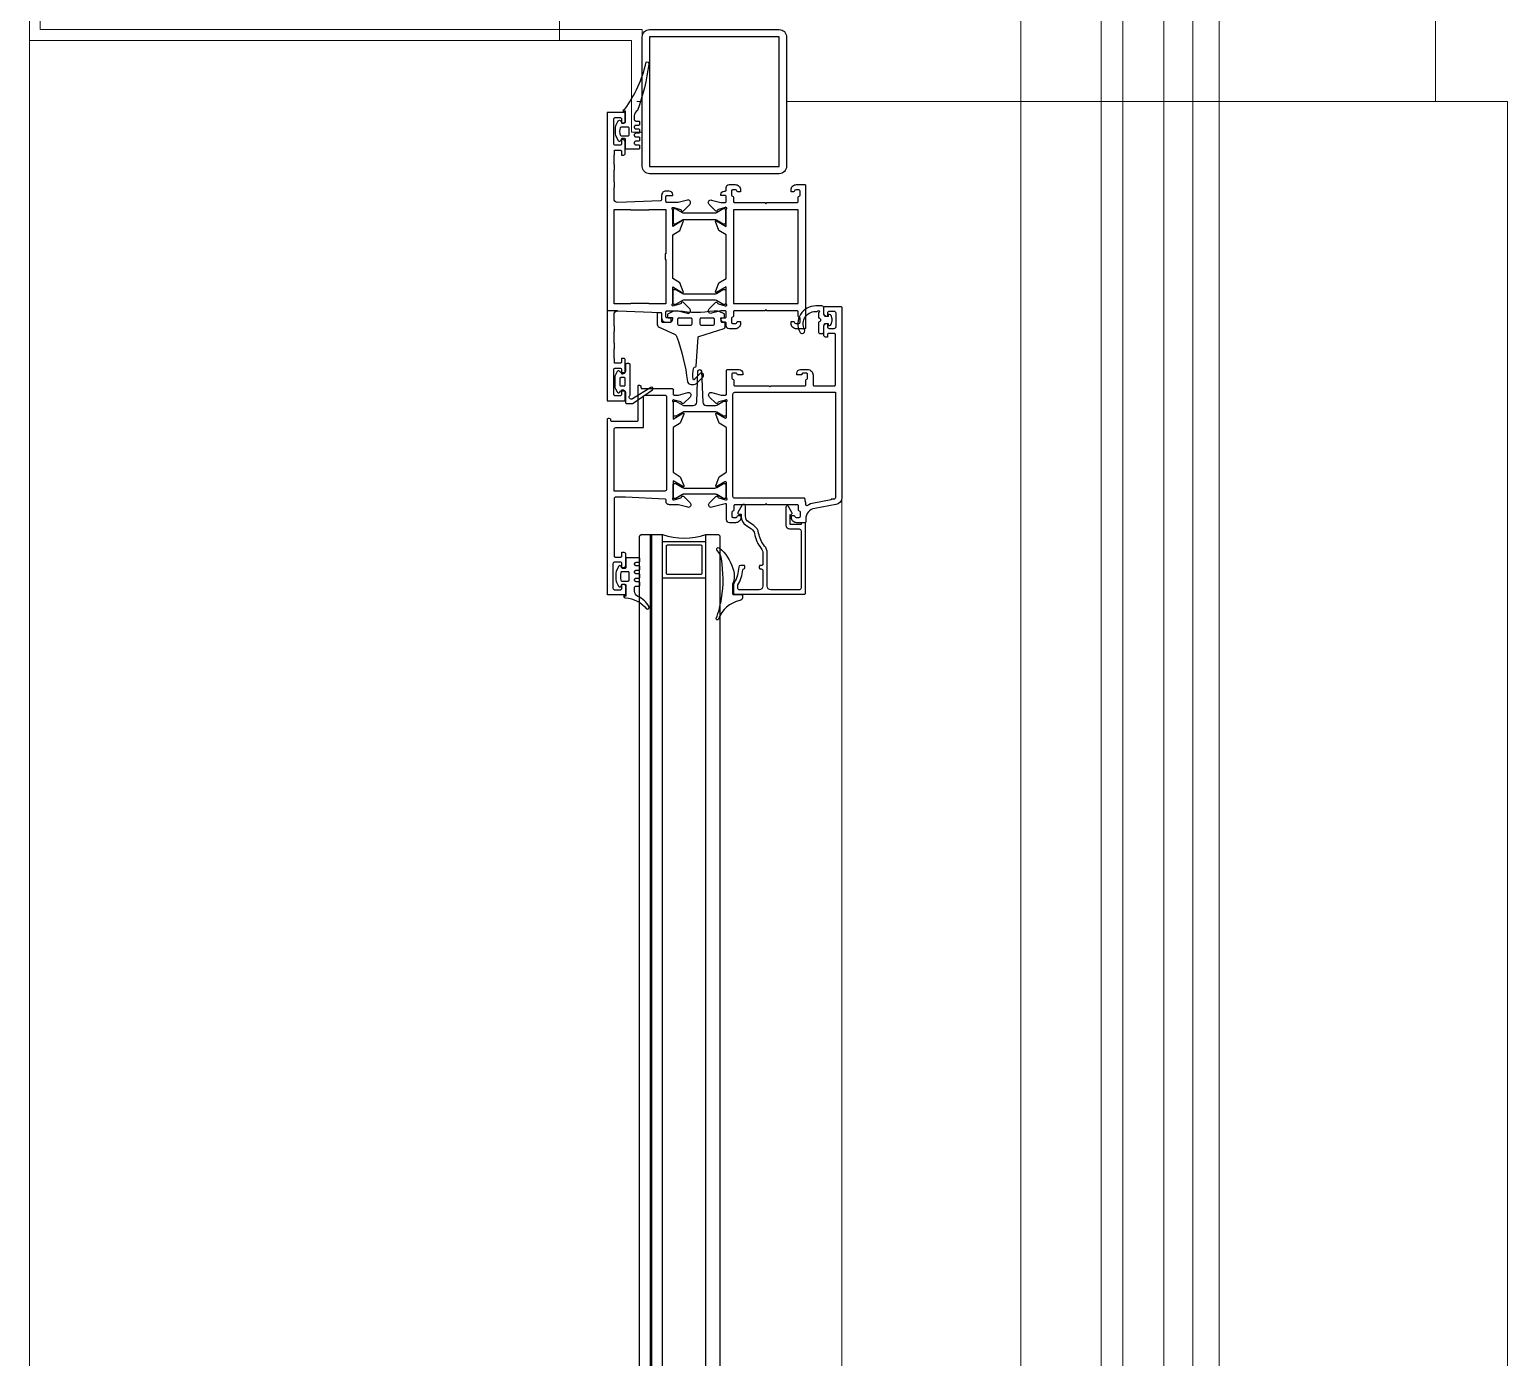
# Model space of a CAD drawing. Extents: x -1286 to 34975, y -230 to 6637.
# Drawn here: x 30693.84 to 30734.84, y 3015.66 to 3052.5 of the extents above; entities that cross this region are included whole.
import ezdxf

# ---------------------------------------------------------------- set-up
doc = ezdxf.new("R2010")
doc.units = 0
doc.header["$LTSCALE"] = 20
doc.linetypes.add('HIDDEN', pattern=[0.375, 0.25, -0.125])
doc.layers.get('0').update_dxf_attribs({"color": 9, "lineweight": 9})
for name, color, linetype, lineweight in [('06D', 9, 'Continuous', 9), ('10', 9, 'Continuous', 9), ('10A', 9, 'Continuous', 9), ('14', 9, 'Continuous', 9), ('15', 9, 'Continuous', 9), ('33', 9, 'BATTING', 9)]:
    doc.layers.add(name, color=color, linetype=linetype, lineweight=lineweight)
doc.linetypes.add('BATTING', pattern='A,0.0001,-0.1,[134,ltypeshp.shx,S=0.1,R=0,X=-0.1,Y=0],-0.2,[134,ltypeshp.shx,S=0.1,R=180,X=0.1,Y=0],-0.1', length=0.4001)

# ---------------------------------------------------------------- blocks, each defined once
blk = doc.blocks.new('p-dograma-catikati')
at = {"layer": '06D'}
for points in [[(-4, -0.021), (-4, -674.374)], [(1.5, -674.375), (1.5, -0.021)]]:
    blk.add_lwpolyline(points, dxfattribs=at)
at = {"layer": '15', "elevation": 0}
for points in [[(-1.17, -129.297), (-1.17, 1.407), (-1.77, 1.407), (-1.77, -129.297), (-1.17, -129.297)], [(-0.03, -129.297), (-0.03, 1.407), (0.77, 1.407), (0.77, -129.297), (-0.03, -129.297)]]:
    blk.add_lwpolyline(points, dxfattribs=at)
blk = doc.blocks.new('ciftkanatdograma_pr2')
at = {"layer": '06D', "lineweight": 25, "ltscale": 0.5}
for p, q in [((-15.205, -0.563), (-15.205, -1.763)), ((-14.205, -0.563), (-14.205, -1.763))]:
    blk.add_line(p, q, dxfattribs=at)
at = {"layer": '06D'}
for points in [[(-0.3, 17), (-149.7, 17)], [(-7.711, -5.535), (-141.935, -5.535)], [(-1.997, -22), (-1.997, -24), (-148, -24), (-148, -22)]]:
    blk.add_lwpolyline(points, dxfattribs=at)
at = {"layer": '06D', "lineweight": 25, "ltscale": 0.5}
for points in [[(-15.762, 0.475, -0.220745), (-16.072, -0.119, 0.651907), (-16.016, -0.188, 0.176952), (-15.724, 0.128, -0.281357), (-15.581, 0.216), (-15.5, 0.216), (-15.486, 0.216), (-15.479, 0.215), (-15.472, 0.214), (-15.464, 0.211), (-15.457, 0.207), (-15.451, 0.201), (-15.446, 0.195), (-15.442, 0.188), (-15.439, 0.181), (-15.436, 0.166), (-15.436, 0.09), (-15.436, 0.087), (-15.436, 0.084), (-15.434, 0.081), (-15.433, 0.079), (-15.431, 0.076), (-15.428, 0.074), (-15.425, 0.072), (-15.422, 0.071), (-15.416, 0.07), (-15.336, 0.07), (-15.334, 0.07), (-15.331, 0.071), (-15.328, 0.072), (-15.325, 0.074), (-15.322, 0.076), (-15.32, 0.079), (-15.318, 0.081), (-15.317, 0.084), (-15.316, 0.09), (-15.316, 0.166), (-15.316, 0.173), (-15.314, 0.181), (-15.311, 0.188), (-15.307, 0.195), (-15.302, 0.201), (-15.295, 0.207), (-15.288, 0.211), (-15.281, 0.214), (-15.266, 0.216), (-15.259, 0.215), (-15.252, 0.214), (-15.244, 0.211), (-15.237, 0.207), (-15.231, 0.201), (-15.226, 0.195), (-15.222, 0.188), (-15.219, 0.181), (-15.216, 0.166), (-15.216, 0.09), (-15.216, 0.087), (-15.216, 0.084), (-15.214, 0.081), (-15.213, 0.079), (-15.211, 0.076), (-15.208, 0.074), (-15.205, 0.072), (-15.202, 0.071), (-15.196, 0.07), (-15.116, 0.07), (-15.114, 0.07), (-15.111, 0.071), (-15.108, 0.072), (-15.105, 0.074), (-15.102, 0.076), (-15.1, 0.079), (-15.098, 0.081), (-15.097, 0.084), (-15.096, 0.09), (-15.096, 0.166), (-15.096, 0.173), (-15.094, 0.181), (-15.091, 0.188), (-15.087, 0.195), (-15.082, 0.201), (-15.075, 0.207), (-15.068, 0.211), (-15.061, 0.214), (-15.046, 0.216), (-15.039, 0.215), (-15.032, 0.214), (-15.024, 0.211), (-15.017, 0.207), (-15.011, 0.201), (-15.006, 0.195), (-15.002, 0.188), (-14.999, 0.181), (-14.996, 0.166), (-14.996, 0.09), (-14.996, 0.087), (-14.996, 0.084), (-14.994, 0.081), (-14.993, 0.079), (-14.991, 0.076), (-14.988, 0.074), (-14.985, 0.072), (-14.982, 0.071), (-14.976, 0.07), (-14.896, 0.07), (-14.894, 0.07), (-14.891, 0.071), (-14.888, 0.072), (-14.885, 0.074), (-14.882, 0.076), (-14.88, 0.079), (-14.878, 0.081), (-14.877, 0.084), (-14.876, 0.09), (-14.876, 0.166), (-14.876, 0.173), (-14.874, 0.181), (-14.871, 0.188), (-14.867, 0.195), (-14.862, 0.201), (-14.855, 0.207), (-14.848, 0.211), (-14.841, 0.214), (-14.826, 0.216), (-14.819, 0.215), (-14.812, 0.214), (-14.804, 0.211), (-14.797, 0.207), (-14.791, 0.201), (-14.786, 0.195), (-14.782, 0.188), (-14.779, 0.181), (-14.776, 0.166), (-14.776, 0.09), (-14.776, 0.087), (-14.776, 0.084), (-14.774, 0.081), (-14.773, 0.079), (-14.771, 0.076), (-14.768, 0.074), (-14.765, 0.072), (-14.762, 0.071), (-14.756, 0.07), (-14.676, 0.07), (-14.674, 0.07), (-14.671, 0.071), (-14.668, 0.072), (-14.665, 0.074), (-14.662, 0.076), (-14.66, 0.078), (-14.658, 0.081), (-14.657, 0.084), (-14.656, 0.09), (-14.656, 0.428, 0.414214), (-14.686, 0.458), (-14.918, 0.458, -0.414214), (-14.948, 0.488), (-14.948, 0.553, -0.291535), (-14.936, 0.571), (-14.888, 0.591, 0.613042), (-14.886, 0.654), (-15.005, 0.717, 0.127095), (-15.068, 0.733), (-15.268, 0.733, 0.127095), (-15.33, 0.717), (-15.439, 0.66, 0.585233), (-15.439, 0.59), (-15.392, 0.565, -0.167811), (-15.388, 0.553), (-15.388, 0.488, -0.414214), (-15.418, 0.458), (-15.713, 0.458), (-15.713, 0.522, 0.394677), (-15.762, 0.475)], [(-2.211, 0.486, 0.102785), (-0.901, -0.108, -0.651907), (-0.957, -0.177, -0.057148), (-2.249, 0.138, 0.281357), (-2.392, 0.227), (-2.473, 0.227), (-2.487, 0.227), (-2.494, 0.226), (-2.501, 0.224), (-2.509, 0.221), (-2.516, 0.217), (-2.522, 0.212), (-2.527, 0.206), (-2.532, 0.199), (-2.535, 0.191), (-2.537, 0.177), (-2.537, 0.101), (-2.537, 0.098), (-2.538, 0.095), (-2.539, 0.092), (-2.54, 0.089), (-2.543, 0.087), (-2.545, 0.084), (-2.548, 0.083), (-2.551, 0.082), (-2.557, 0.081), (-2.637, 0.081), (-2.64, 0.081), (-2.643, 0.082), (-2.646, 0.083), (-2.648, 0.084), (-2.651, 0.087), (-2.653, 0.089), (-2.655, 0.092), (-2.656, 0.095), (-2.657, 0.101), (-2.657, 0.177), (-2.657, 0.184), (-2.659, 0.191), (-2.662, 0.199), (-2.666, 0.206), (-2.671, 0.212), (-2.678, 0.217), (-2.685, 0.221), (-2.692, 0.224), (-2.707, 0.227), (-2.714, 0.226), (-2.721, 0.224), (-2.729, 0.221), (-2.736, 0.217), (-2.742, 0.212), (-2.747, 0.206), (-2.752, 0.199), (-2.755, 0.191), (-2.757, 0.177), (-2.757, 0.101), (-2.757, 0.098), (-2.758, 0.095), (-2.759, 0.092), (-2.76, 0.089), (-2.763, 0.087), (-2.765, 0.084), (-2.768, 0.083), (-2.771, 0.082), (-2.777, 0.081), (-2.857, 0.081), (-2.86, 0.081), (-2.863, 0.082), (-2.866, 0.083), (-2.868, 0.084), (-2.871, 0.087), (-2.873, 0.089), (-2.875, 0.092), (-2.876, 0.095), (-2.877, 0.101), (-2.877, 0.177), (-2.877, 0.184), (-2.879, 0.191), (-2.882, 0.199), (-2.886, 0.206), (-2.891, 0.212), (-2.898, 0.217), (-2.905, 0.221), (-2.912, 0.224), (-2.927, 0.227), (-2.934, 0.226), (-2.941, 0.224), (-2.949, 0.221), (-2.956, 0.217), (-2.962, 0.212), (-2.967, 0.206), (-2.972, 0.199), (-2.975, 0.191), (-2.977, 0.177), (-2.977, 0.101), (-2.977, 0.098), (-2.978, 0.095), (-2.979, 0.092), (-2.98, 0.089), (-2.983, 0.087), (-2.985, 0.084), (-2.988, 0.083), (-2.991, 0.082), (-2.997, 0.081), (-3.077, 0.081), (-3.08, 0.081), (-3.083, 0.082), (-3.086, 0.083), (-3.088, 0.084), (-3.091, 0.087), (-3.093, 0.089), (-3.095, 0.092), (-3.096, 0.095), (-3.097, 0.101), (-3.097, 0.177), (-3.097, 0.184), (-3.099, 0.191), (-3.102, 0.199), (-3.106, 0.206), (-3.111, 0.212), (-3.118, 0.217), (-3.125, 0.221), (-3.132, 0.224), (-3.147, 0.227), (-3.154, 0.226), (-3.161, 0.224), (-3.169, 0.221), (-3.176, 0.217), (-3.182, 0.212), (-3.187, 0.206), (-3.192, 0.199), (-3.195, 0.191), (-3.197, 0.177), (-3.197, 0.101), (-3.197, 0.098), (-3.198, 0.095), (-3.199, 0.092), (-3.2, 0.089), (-3.203, 0.087), (-3.205, 0.084), (-3.208, 0.083), (-3.211, 0.082), (-3.217, 0.081), (-3.297, 0.081), (-3.3, 0.081), (-3.303, 0.082), (-3.306, 0.083), (-3.308, 0.084), (-3.311, 0.087), (-3.313, 0.089), (-3.315, 0.092), (-3.316, 0.095), (-3.317, 0.101), (-3.317, 0.439, -0.414214), (-3.287, 0.469), (-3.056, 0.469, 0.414214), (-3.026, 0.499), (-3.026, 0.564, 0.291535), (-3.037, 0.582), (-3.085, 0.602, -0.613042), (-3.088, 0.664), (-2.969, 0.727, -0.127095), (-2.906, 0.744), (-2.706, 0.744, -0.127095), (-2.643, 0.727), (-2.534, 0.67, -0.585233), (-2.534, 0.6), (-2.581, 0.576, 0.167811), (-2.586, 0.564), (-2.586, 0.499, 0.414214), (-2.556, 0.469), (-2.261, 0.469), (-2.261, 0.532, -0.394677), (-2.211, 0.486)], [(-7.807, -1.981, -0.081633), (-7.807, -1.001), (-7.807, -0.921, 0.104779), (-7.823, -0.848), (-7.883, -0.713, 0.296563), (-7.901, -0.701), (-7.967, -0.701, 0.414214), (-7.997, -0.731), (-7.997, -0.766, -0.414214), (-8.022, -0.791), (-8.102, -0.791, -0.414214), (-8.127, -0.766), (-8.127, -0.576, -0.414214), (-8.092, -0.541), (-7.877, -0.541, 0.414214), (-7.857, -0.521), (-7.857, -0.431, 0.414214), (-7.877, -0.411), (-8.167, -0.411, 0.285747), (-8.257, -0.467), (-8.448, -0.895, -0.189764), (-8.502, -0.944, -0.061836), (-9.759, -1.251, 0.380587), (-9.847, -1.351), (-9.847, -1.431, 0.203536), (-9.817, -1.503), (-9.629, -1.684, 0.999219), (-9.546, -1.598), (-9.697, -1.451, -0.950364), (-9.699, -1.411, -0.068684), (-9.399, -1.421, -0.364538), (-9.357, -1.471, 0.394287), (-9.339, -1.491), (-8.536, -1.546, -0.309555), (-8.514, -1.563), (-8.295, -2.266, 0.328426), (-8.247, -2.301), (-8.152, -2.301, 0.414214), (-8.127, -2.276), (-8.127, -2.216, -0.414214), (-8.102, -2.191), (-8.022, -2.191, -0.414214), (-7.997, -2.216), (-7.997, -2.251, 0.414214), (-7.967, -2.281), (-7.901, -2.281, 0.296563), (-7.883, -2.269), (-7.823, -2.134, 0.104779), (-7.807, -2.061), (-7.807, -1.981)]]:
    blk.add_lwpolyline(points, format="xyb", dxfattribs=at)
for points in [[(-15.273, 0.599, 0.359904), (-15.298, 0.57), (-15.298, 0.394, 0.414214), (-15.268, 0.364), (-15.068, 0.364, 0.414214), (-15.038, 0.394), (-15.038, 0.57, 0.359904), (-15.062, 0.599, 0.094739)], [(-9.485, 0.469, -0.414214), (-9.52, 0.504), (-9.52, 0.584, -0.186103), (-9.516, 0.594), (-9.476, 0.636, 0.501687), (-9.487, 0.699), (-9.576, 0.745, 0.118551), (-9.655, 0.764), (-9.885, 0.764, 0.118551), (-9.965, 0.745), (-10.053, 0.699, 0.501687), (-10.064, 0.636), (-10.024, 0.594, -0.186103), (-10.02, 0.584), (-10.02, 0.504, -0.414214), (-10.055, 0.469), (-10.335, 0.469, 0.414214), (-10.375, 0.429), (-10.375, 0.284, 0.176484), (-10.364, 0.252), (-9.991, -0.282, 0.940455), (-9.927, -0.234), (-10.245, 0.271, -0.992608), (-10.145, 0.337), (-9.305, 0.337, 0.414214), (-9.265, 0.377), (-9.265, 0.429, 0.414214), (-9.305, 0.469)], [(-14.305, -0.693, 0.414214), (-14.335, -0.663), (-15.075, -0.663, 0.414214), (-15.105, -0.693), (-15.105, -1.633, 0.414214), (-15.075, -1.663), (-14.335, -1.663, 0.414214), (-14.305, -1.633)], [(-12.717, -2.008, 0.131652), (-12.704, -2.058), (-12.596, -2.244, -0.131652), (-12.592, -2.259), (-12.592, -2.285, -0.414214), (-12.622, -2.315), (-12.982, -2.315, -0.414214), (-13.012, -2.285), (-13.012, -2.259, -0.131652), (-13.008, -2.244), (-12.901, -2.058, 0.131652), (-12.887, -2.008), (-12.887, -1.161, 0.131652), (-12.901, -1.111), (-13.008, -0.925, -0.131652), (-13.012, -0.91), (-13.012, -0.885, -0.414214), (-12.982, -0.855), (-12.622, -0.855, -0.414214), (-12.592, -0.885), (-12.592, -0.91, -0.131652), (-12.596, -0.925), (-12.704, -1.111, 0.131652), (-12.717, -1.161)], [(-12.901, -1.12), (-13.008, -0.934, -0.131652), (-13.012, -0.919), (-13.012, -0.893, -0.414214), (-12.982, -0.863), (-12.622, -0.863, -0.414214), (-12.592, -0.893), (-12.592, -0.919, -0.131652), (-12.596, -0.934), (-12.704, -1.12, 0.131652), (-12.717, -1.17), (-12.717, -2.016, 0.131652), (-12.704, -2.066), (-12.596, -2.253, -0.131652), (-12.592, -2.268), (-12.592, -2.293, -0.414214), (-12.622, -2.323), (-12.982, -2.323, -0.414214), (-13.012, -2.293), (-13.012, -2.268, -0.131652), (-13.008, -2.253), (-12.901, -2.066, 0.131652), (-12.887, -2.016), (-12.887, -1.17, 0.131652)], [(-10.335, -1.676, 0.403142), (-10.431, -1.775), (-10.431, -2.016, 0.131652), (-10.417, -2.066), (-10.31, -2.253, -0.131652), (-10.306, -2.268), (-10.306, -2.293, -0.414214), (-10.336, -2.323), (-10.696, -2.323, -0.414214), (-10.726, -2.293), (-10.726, -2.268, -0.131652), (-10.722, -2.253), (-10.614, -2.066, 0.131652), (-10.601, -2.016), (-10.601, -1.17, 0.131652), (-10.614, -1.12), (-10.722, -0.934, -0.131652), (-10.726, -0.919), (-10.726, -0.893, -0.414214), (-10.696, -0.863), (-10.336, -0.863, -0.414214), (-10.306, -0.893), (-10.306, -0.919, -0.131652), (-10.31, -0.934), (-10.417, -1.12, 0.131652), (-10.431, -1.17), (-10.431, -1.411, 0.403142), (-10.335, -1.511), (-9.479, -1.543, -0.962756), (-9.479, -1.643)], [(-8.197, -1.349, 0.414214), (-8.167, -1.379), (-8.037, -1.379, 0.414214), (-8.007, -1.349), (-8.007, -1.009, 0.414214), (-8.037, -0.979), (-8.167, -0.979, 0.414214), (-8.197, -1.009)], [(-7.335, -2.006, 0.131652), (-7.322, -2.056), (-7.215, -2.243, -0.131652), (-7.21, -2.258), (-7.21, -2.283, -0.414214), (-7.24, -2.313), (-7.6, -2.313, -0.414214), (-7.63, -2.283), (-7.63, -2.258, -0.131652), (-7.626, -2.243), (-7.519, -2.056, 0.131652), (-7.505, -2.006), (-7.505, -1.16, 0.131652), (-7.519, -1.11), (-7.626, -0.924, -0.131652), (-7.63, -0.909), (-7.63, -0.883, -0.414214), (-7.6, -0.853), (-7.24, -0.853, -0.414214), (-7.21, -0.883), (-7.21, -0.909, -0.131652), (-7.215, -0.924), (-7.322, -1.11, 0.131652), (-7.335, -1.16)], [(-5.265, -2.006, -0.131652), (-5.278, -2.056), (-5.386, -2.243, 0.131652), (-5.39, -2.258), (-5.39, -2.283, 0.414214), (-5.36, -2.313), (-5, -2.313, 0.414214), (-4.97, -2.283), (-4.97, -2.258, 0.131652), (-4.974, -2.243), (-5.081, -2.056, -0.131652), (-5.095, -2.006), (-5.095, -1.16, -0.131652), (-5.081, -1.11), (-4.974, -0.924, 0.131652), (-4.97, -0.909), (-4.97, -0.883, 0.414214), (-5, -0.853), (-5.36, -0.853, 0.414214), (-5.39, -0.883), (-5.39, -0.909, 0.131652), (-5.386, -0.924), (-5.278, -1.11, -0.131652), (-5.265, -1.16)], [(-8.197, -1.969, 0.414214), (-8.167, -1.999), (-8.037, -1.999, 0.414214), (-8.007, -1.969), (-8.007, -1.629, 0.414214), (-8.037, -1.599), (-8.167, -1.599, 0.414214), (-8.197, -1.629)], [(-15.675, -2.533), (-15.675, -2.753, -0.414214), (-15.705, -2.783), (-15.743, -2.783, -0.356389), (-15.841, -2.703, 0.262181), (-16.355, -2.11, -0.316752), (-16.375, -2.082, -0.499585), (-16.336, -2.053, 0.048291), (-15.781, -2.195, 0.086497), (-14.682, -2.192, 0.16681), (-14.454, -2.08, -0.169383), (-14.434, -2.066), (-14.421, -2.063, -0.513067), (-14.374, -2.129, -0.159858), (-14.949, -2.509, -0.178819), (-15.315, -2.527), (-15.335, -2.517, 0.13005), (-15.384, -2.503), (-15.645, -2.503, 0.414214)]]:
    blk.add_lwpolyline(points, format="xyb", close=True, dxfattribs=at)
blk.add_arc((-12.255, -1.163), 1.85, 161.0754, 198.9246, dxfattribs=at)
at = {"layer": '10', "lineweight": 25, "ltscale": 0.5}
blk.add_line((-7.804, 0.681), (-7.804, 0.977), dxfattribs=at)
for points in [[(-13.061, -0.657, 0.459137), (-13.025, -0.629), (-12.971, 0.465), (-12.971, 0.735, 0.414214), (-13.021, 0.785), (-14.601, 0.785, 0.414214), (-14.631, 0.755), (-14.631, 0.595, 0.414214), (-14.601, 0.565), (-14.501, 0.565), (-14.501, 0.515, -0.414214), (-14.551, 0.465), (-14.861, 0.465, -0.414214), (-14.931, 0.535), (-14.931, 0.555, -0.414214), (-14.921, 0.565), (-14.821, 0.565, 0.414214), (-14.771, 0.615), (-14.771, 0.765, 0.414214), (-14.821, 0.815), (-15.491, 0.815, 0.414214), (-15.541, 0.765), (-15.541, 0.615, 0.414214), (-15.491, 0.565), (-15.391, 0.565, -0.414214), (-15.381, 0.555), (-15.381, 0.535, -0.414214), (-15.451, 0.465), (-15.671, 0.465, -0.414214), (-15.681, 0.475), (-15.681, 0.955, -0.414214), (-15.671, 0.965), (-10.806, 0.965, -0.535184), (-10.783, 0.931), (-10.801, 0.887), (-10.831, 0.887, 0.414214), (-10.861, 0.857), (-10.861, 0.145, 0.414214), (-10.831, 0.115), (-9.886, 0.115, -0.535184), (-9.863, 0.081), (-9.873, 0.056, -0.302776), (-9.901, 0.037), (-9.931, 0.037, 0.414214), (-9.961, 0.007), (-9.961, -0.825, -0.414214), (-9.991, -0.855), (-10.109, -0.855, 0.414214), (-10.139, -0.885), (-10.139, -1), (-10.069, -1.261, -0.700084), (-10.177, -1.336), (-10.195, -1.324), (-10.366, -1.151, -0.607471), (-10.351, -1.091, 0.283637), (-10.328, -1.069), (-10.279, -0.885, 1.229391), (-10.329, -0.855), (-10.803, -0.855), (-10.641, -1.121, -0.859449), (-10.671, -1.147), (-10.916, -1.054), (-11.038, -0.855), (-12.282, -0.855), (-12.404, -1.054), (-12.649, -1.147, -0.859449), (-12.679, -1.121), (-12.517, -0.855), (-12.991, -0.855, 1.229391), (-13.041, -0.885), (-12.992, -1.069, 0.283637), (-12.97, -1.091, -0.607471), (-12.954, -1.151), (-13.125, -1.324), (-13.143, -1.336, -0.700084), (-13.251, -1.261), (-13.181, -1), (-13.181, -0.755, -0.474196), (-13.061, -0.657)], [(-4.38, -2.325, -0.414222), (-4.3, -2.405), (-4.3, -2.575, -0.414214), (-4.45, -2.725), (-4.49, -2.725, -0.414214), (-4.5, -2.715), (-4.5, -2.654, -0.366034), (-4.475, -2.624, 0.365977), (-4.45, -2.595), (-4.45, -2.505, 0.414214), (-4.48, -2.475), (-4.59, -2.475, 0.365977), (-4.62, -2.5, -0.365977), (-4.649, -2.525), (-4.77, -2.525, 0.414214), (-4.8, -2.555), (-4.8, -3.395), (-4.83, -3.425), (-4.8, -3.455), (-4.8, -4.295, 0.414214), (-4.77, -4.325), (-4.649, -4.325, -0.365977), (-4.62, -4.35, 0.365977), (-4.59, -4.375), (-4.48, -4.375, 0.414214), (-4.45, -4.345), (-4.45, -4.255, 0.365977), (-4.475, -4.225, -0.366034), (-4.5, -4.195), (-4.5, -4.135, -0.414214), (-4.49, -4.125), (-4.45, -4.125, -0.414214), (-4.3, -4.275), (-4.3, -4.515, -0.414214), (-4.31, -4.525), (-8.29, -4.525, -0.414214), (-8.3, -4.515), (-8.3, -4.275, -0.414214), (-8.15, -4.125), (-8.11, -4.125, -0.414214), (-8.1, -4.135), (-8.1, -4.195, -0.366034), (-8.125, -4.225, 0.365977), (-8.15, -4.255), (-8.15, -4.345, 0.414214), (-8.12, -4.375), (-8.01, -4.375, 0.365977), (-7.98, -4.35, -0.365977), (-7.951, -4.325), (-7.83, -4.325, 0.414214), (-7.8, -4.295), (-7.8, -3.455), (-7.77, -3.425), (-7.8, -3.395), (-7.8, -2.555, 0.414214), (-7.83, -2.525), (-7.951, -2.525, -0.365977), (-7.98, -2.5, 0.365977), (-8.01, -2.475), (-8.12, -2.475, 0.414214), (-8.15, -2.505), (-8.15, -2.595, 0.365977), (-8.125, -2.624, -0.366034), (-8.1, -2.654), (-8.1, -2.715, -0.414214), (-8.11, -2.725), (-8.15, -2.725, -0.414214), (-8.3, -2.575), (-8.3, -2.405, -0.414214), (-8.22, -2.325), (-8.15, -2.325, 0.414214), (-8.12, -2.295), (-8.12, -2.275, -0.414214), (-8.02, -2.175), (-8.01, -2.175, -0.414214), (-8, -2.185), (-8, -2.295, 0.414214), (-7.97, -2.325), (-7.83, -2.325, 0.414214), (-7.8, -2.295), (-7.8, -2.179), (-7.87, -1.918, -0.700084), (-7.762, -1.843), (-7.744, -1.856), (-7.573, -2.029, -0.607471), (-7.589, -2.089, 0.283637), (-7.611, -2.11), (-7.661, -2.294, 1.229391), (-7.61, -2.325), (-7.136, -2.325), (-7.298, -2.06, -0.713664), (-7.273, -2.031), (-7.024, -2.125), (-6.902, -2.325), (-5.698, -2.325), (-5.576, -2.125), (-5.327, -2.031, -0.713664), (-5.302, -2.06), (-5.464, -2.325), (-4.99, -2.325, 1.229391), (-4.939, -2.294), (-4.989, -2.11, 0.283637), (-5.011, -2.089, -0.607471), (-5.027, -2.029), (-4.856, -1.856), (-4.838, -1.843, -0.700084), (-4.73, -1.918), (-4.8, -2.179), (-4.8, -2.295, 0.414214), (-4.77, -2.325), (-4.63, -2.325, 0.414214), (-4.6, -2.295), (-4.6, -2.185, -0.414214), (-4.59, -2.175), (-4.58, -2.175, -0.414214), (-4.48, -2.275), (-4.48, -2.295, 0.414214), (-4.45, -2.325), (-4.38, -2.325)]]:
    blk.add_lwpolyline(points, format="xyb", dxfattribs=at)
for points in [[(-9.12, 0.775), (-9.12, 0.785), (-8.853, 0.785), (-8.853, 0.775), (-8.703, 0.775), (-8.703, 0.785), (-8.373, 0.785), (-8.373, 0.775), (-8.223, 0.775), (-8.223, 0.785), (-7.904, 0.785, -0.425337), (-7.804, 0.682), (-7.849, -0.506, -0.403083), (-7.879, -0.535), (-8, -0.535, 0.414214), (-8.12, -0.655), (-8.12, -0.745, 0.414214), (-8.02, -0.845), (-8.01, -0.845, 0.414214), (-8, -0.835), (-8, -0.685, -0.414214), (-7.97, -0.655), (-7.83, -0.655, -0.414214), (-7.8, -0.685), (-7.8, -0.99), (-7.87, -1.251, 0.700084), (-7.762, -1.326), (-7.744, -1.314), (-7.573, -1.141, 0.607471), (-7.589, -1.081, -0.283637), (-7.611, -1.059), (-7.661, -0.875, -1.229391), (-7.61, -0.845), (-7.136, -0.845), (-7.299, -1.111, 0.859449), (-7.268, -1.137), (-7.024, -1.044), (-6.902, -0.845), (-5.698, -0.845), (-5.576, -1.044), (-5.332, -1.137, 0.859449), (-5.301, -1.111), (-5.464, -0.845), (-4.99, -0.845, -1.229391), (-4.939, -0.875), (-4.989, -1.059, -0.283637), (-5.011, -1.081, 0.607471), (-5.027, -1.141), (-4.856, -1.314), (-4.838, -1.326, 0.700084), (-4.73, -1.251), (-4.8, -0.99), (-4.8, -0.685, -0.414214), (-4.77, -0.655), (-4.63, -0.655, -0.414214), (-4.6, -0.685), (-4.6, -0.835, 0.414214), (-4.59, -0.845), (-4.58, -0.845, 0.414214), (-4.48, -0.745), (-4.48, -0.655, 0.414214), (-4.6, -0.535), (-4.721, -0.535, -0.403083), (-4.751, -0.506), (-4.796, 0.682, -0.425337), (-4.696, 0.785), (-4.377, 0.785), (-4.377, 0.775), (-4.227, 0.775), (-4.227, 0.785), (-3.897, 0.785), (-3.897, 0.775), (-3.747, 0.775), (-3.747, 0.785), (-3.48, 0.785), (-3.48, 0.775), (-3.35, 0.775), (-3.35, 0.605, -0.414214), (-3.38, 0.575), (-3.48, 0.575), (-3.48, 0.525, 0.414214), (-3.43, 0.475), (-3.12, 0.475, 0.414214), (-3.05, 0.545), (-3.05, 0.565, 0.414214), (-3.06, 0.575), (-3.16, 0.575, -0.414214), (-3.21, 0.625), (-3.21, 0.745, -0.414214), (-3.16, 0.795), (-2.49, 0.795, -0.414214), (-2.44, 0.745), (-2.44, 0.625, -0.414214), (-2.49, 0.575), (-2.59, 0.575, 0.414214), (-2.6, 0.565), (-2.6, 0.545, 0.414214), (-2.53, 0.475), (-2.31, 0.475, 0.414214), (-2.3, 0.485), (-2.3, 0.965, 0.414214), (-2.31, 0.975), (-10.29, 0.975, 0.414214), (-10.3, 0.965), (-10.3, 0.485, 0.414214), (-10.29, 0.475), (-10.07, 0.475, 0.414214), (-10, 0.545), (-10, 0.565, 0.414214), (-10.01, 0.575), (-10.11, 0.575, -0.414214), (-10.16, 0.625), (-10.16, 0.745, -0.414214), (-10.11, 0.795), (-9.44, 0.795, -0.414214), (-9.39, 0.745), (-9.39, 0.625, -0.414214), (-9.44, 0.575), (-9.54, 0.575, 0.414214), (-9.55, 0.565), (-9.55, 0.545, 0.414214), (-9.48, 0.475), (-9.17, 0.475, 0.414214), (-9.12, 0.525), (-9.12, 0.575), (-9.22, 0.575, -0.414214), (-9.25, 0.605), (-9.25, 0.775)], [(-11.031, -0.035), (-10.191, -0.035, -0.414214), (-10.141, -0.085), (-10.141, -0.625, -0.414214), (-10.191, -0.675), (-12.751, -0.675, -0.414214), (-12.801, -0.625), (-12.801, 0.785), (-11.091, 0.785, -0.414214), (-11.041, 0.735), (-11.041, -0.025, 0.414214)], [(-9.68, 0.474, 0.414214), (-9.655, 0.499), (-9.655, 0.599, 0.414214), (-9.68, 0.624), (-9.86, 0.624, 0.414214), (-9.885, 0.599), (-9.885, 0.499, 0.414214), (-9.86, 0.474)], [(-2.721, 0.61, -0.359904), (-2.697, 0.581), (-2.697, 0.405, -0.414214), (-2.727, 0.375), (-2.927, 0.375, -0.414214), (-2.957, 0.405), (-2.957, 0.581, -0.359904), (-2.932, 0.61, -0.094739)], [(0, -3.8, -0.414214), (-0.2, -4), (-3.8, -4, -0.414214), (-4, -3.8), (-4, -0.2, -0.414214), (-3.8, 0), (-0.2, 0, -0.414214), (0, -0.2)], [(-13.332, -2.535, -0.365977), (-13.361, -2.51, 0.365977), (-13.391, -2.485), (-13.501, -2.485, 0.414214), (-13.531, -2.515), (-13.531, -2.605, 0.365977), (-13.506, -2.634, -0.366034), (-13.481, -2.664), (-13.481, -2.725, -0.414214), (-13.491, -2.735), (-13.531, -2.735, -0.414214), (-13.681, -2.585), (-13.681, -2.415, -0.414214), (-13.601, -2.335), (-13.181, -2.335, 0.493043), (-13.152, -2.297), (-13.251, -1.928, -0.700084), (-13.143, -1.853), (-13.125, -1.866), (-12.954, -2.039, -0.607471), (-12.97, -2.099, 0.283637), (-12.992, -2.12), (-13.041, -2.304, 1.229391), (-12.991, -2.335), (-12.57, -2.335, 0.585524), (-12.545, -2.289), (-12.678, -2.07, -0.713664), (-12.654, -2.041), (-12.404, -2.135), (-12.291, -2.32, 0.261412), (-12.266, -2.335), (-11.054, -2.335, 0.261412), (-11.029, -2.32), (-10.916, -2.135), (-10.666, -2.041, -0.713664), (-10.642, -2.07), (-10.775, -2.289, 0.585524), (-10.75, -2.335), (-10.329, -2.335, 1.229391), (-10.279, -2.304), (-10.328, -2.12, 0.283637), (-10.351, -2.099, -0.607471), (-10.366, -2.039), (-10.195, -1.866), (-10.177, -1.853, -0.700084), (-10.069, -1.928), (-10.139, -2.189), (-10.139, -2.305, 0.414214), (-10.109, -2.335), (-9.461, -2.335, -0.414214), (-9.431, -2.365), (-9.431, -2.685, -0.414222), (-9.531, -2.785), (-9.571, -2.785, -0.414214), (-9.581, -2.775), (-9.581, -2.664, -0.366034), (-9.556, -2.634, 0.365977), (-9.531, -2.605), (-9.531, -2.515, 0.414214), (-9.561, -2.485), (-9.671, -2.485, 0.365977), (-9.7, -2.51, -0.365977), (-9.73, -2.535), (-9.851, -2.535, 0.414214), (-9.881, -2.565), (-9.881, -3.505), (-9.911, -3.535), (-9.881, -3.565), (-9.881, -4.505, 0.414214), (-9.851, -4.535), (-9.73, -4.535, -0.365977), (-9.7, -4.56, 0.365977), (-9.671, -4.585), (-9.561, -4.585, 0.414214), (-9.531, -4.555), (-9.531, -4.465, 0.365977), (-9.556, -4.435, -0.366034), (-9.581, -4.405), (-9.581, -4.295, -0.414214), (-9.571, -4.285), (-9.531, -4.285, -0.414214), (-9.431, -4.385), (-9.431, -4.585, -0.414214), (-9.581, -4.735), (-9.851, -4.735, 0.414214), (-9.881, -4.765), (-9.881, -5.325, 0.414214), (-9.851, -5.355), (-8.461, -5.355, 0.414214), (-8.431, -5.325), (-8.431, -5.165, 0.414214), (-8.461, -5.135), (-8.531, -5.135), (-8.531, -5.085, -0.414214), (-8.481, -5.035), (-8.226, -5.035, -0.414214), (-8.156, -5.105), (-8.156, -5.125, -0.414214), (-8.166, -5.135), (-8.241, -5.135, 0.414214), (-8.291, -5.185), (-8.291, -5.325, 0.414214), (-8.241, -5.375), (-7.871, -5.375, 0.414214), (-7.821, -5.325), (-7.821, -5.185, 0.414214), (-7.871, -5.135), (-7.946, -5.135, -0.414214), (-7.956, -5.125), (-7.956, -5.105, -0.414214), (-7.886, -5.035), (-7.711, -5.035, -0.414214), (-7.681, -5.065), (-7.681, -5.505, -0.414214), (-7.711, -5.535), (-12.981, -5.535, -0.363975), (-13.178, -5.369), (-13.281, -4.783, 0.36397), (-13.577, -4.535), (-13.651, -4.535, -0.414214), (-13.681, -4.505), (-13.681, -4.285, -0.414214), (-13.531, -4.135), (-13.491, -4.135, -0.414214), (-13.481, -4.145), (-13.481, -4.205, -0.366034), (-13.506, -4.235, 0.365977), (-13.531, -4.265), (-13.531, -4.355, 0.414214), (-13.501, -4.385), (-13.391, -4.385, 0.365977), (-13.361, -4.36, -0.365977), (-13.332, -4.335), (-13.211, -4.335, 0.414214), (-13.181, -4.305), (-13.181, -3.465), (-13.151, -3.435), (-13.181, -3.405), (-13.181, -2.565, 0.414214), (-13.211, -2.535)], [(-14.862, -3.314), (-14.862, -3.274, 0.414214), (-14.892, -3.244), (-14.932, -3.244, 0.414214), (-14.962, -3.274), (-14.962, -3.294, -0.414214), (-15.012, -3.344), (-15.442, -3.344, -0.414214), (-15.542, -3.244), (-15.542, -2.695, -0.414214), (-15.492, -2.645), (-15.44, -2.645, -0.127567), (-15.406, -2.653, 0.09888), (-14.988, -2.787, -0.367727), (-14.962, -2.816, 0.399482), (-14.932, -2.844), (-14.892, -2.844, 0.414214), (-14.862, -2.814), (-14.862, -2.723, 0.400329), (-14.909, -2.673, -0.114933), (-15.346, -2.55, 0.127017), (-15.443, -2.525), (-15.632, -2.525, 0.414214), (-15.662, -2.555), (-15.662, -4.495, 0.414214), (-15.632, -4.525), (-13.712, -4.525, 0.414214), (-13.682, -4.495), (-13.682, -4.435, 0.414214), (-13.712, -4.405), (-13.732, -4.405), (-13.732, -4.105), (-13.462, -4.105), (-13.441, -4.14, 0.414214), (-13.4, -4.151), (-13.23, -4.052, 0.767327), (-13.248, -3.985), (-13.752, -3.985, 0.414214), (-13.852, -4.085), (-13.852, -4.355, -0.414214), (-13.902, -4.405), (-15.492, -4.405, -0.414214), (-15.542, -4.355), (-15.542, -3.564, -0.414214), (-15.442, -3.464), (-14.528, -3.464, 0.172094), (-14.326, -3.393, -0.126051), (-13.966, -3.227, 0.197455), (-13.761, -3.096), (-13.653, -2.941, -0.244698), (-13.505, -2.865), (-13.226, -2.865, 0.767327), (-13.199, -2.763), (-13.397, -2.649, 0.57735), (-13.442, -2.675), (-13.442, -2.745), (-13.505, -2.745, 0.244698), (-13.751, -2.873), (-13.854, -3.027, -0.197455), (-13.982, -3.109, 0.126051), (-14.397, -3.3, -0.178336), (-14.528, -3.344), (-14.832, -3.344, -0.414214)], [(-12.98, -5.355, -0.207097), (-13.031, -5.333), (-13.031, -5.235), (-13.049, -5.235), (-13.133, -4.756, 0.106114), (-13.205, -4.581, -0.602221), (-13.18, -4.535), (-13.131, -4.535, 0.162278), (-13.071, -4.515), (-13.031, -4.515, 0.414214), (-13.001, -4.485), (-13.001, -2.565, -0.414214), (-12.951, -2.515), (-10.111, -2.515, -0.414214), (-10.061, -2.565), (-10.061, -5.355)], [(-7.901, -5.154), (-7.961, -5.154), (-7.961, -5.074, -0.236068), (-7.881, -5.034), (-7.716, -5.034, 0.414214), (-7.666, -4.984), (-7.666, -4.813, 0.557109), (-8.389, -4.365, 0.284432), (-8.431, -4.433, 0.557109), (-8.322, -4.5, -0.59685), (-7.819, -4.855, -2.161979), (-7.853, -4.884), (-7.996, -4.884, -1), (-8.116, -4.884), (-8.381, -4.884, 0.414214), (-8.431, -4.934), (-8.431, -4.984, 0.414214), (-8.381, -5.034), (-8.231, -5.034, -0.236068), (-8.151, -5.074), (-8.151, -5.154), (-8.211, -5.154), (-8.211, -5.188, 0.323522), (-8.176, -5.235), (-8.083, -5.266, 0.019238), (-8.076, -5.268), (-8.036, -5.268, 0.019238), (-8.028, -5.266), (-7.935, -5.235, 0.323522), (-7.901, -5.188)]]:
    blk.add_lwpolyline(points, format="xyb", close=True, dxfattribs=at)
for points in [[(-7.61, -0.655), (-7.61, -0.185), (-7.6, -0.185), (-7.6, 0.315), (-7.61, 0.315), (-7.61, 0.785), (-4.99, 0.785), (-4.99, 0.315), (-5, 0.315), (-5, -0.185), (-4.99, -0.185), (-4.99, -0.655), (-6.225, -0.655), (-6.225, -0.635), (-6.375, -0.635), (-6.375, -0.655)], [(-0.2, -3.8), (-0.2, -0.2), (-3.8, -0.2), (-3.8, -3.8)], [(-7.6, -2.525), (-7.6, -4.325), (-5, -4.325), (-5, -2.525)]]:
    blk.add_lwpolyline(points, close=True, dxfattribs=at)
blk.add_arc((-9.561, -4.455), 0.03, 0, 80.4059, dxfattribs=at)
at = {"layer": '15', "lineweight": 25, "ltscale": 0.5}
for p, q in [((-67.217, 0.074), (-16.78, 0.075)), ((-16.78, 0.075), (-14.055, 0.075)), ((-14.005, 0.025), (-14.055, 0.075)), ((-14.005, 0.025), (-14.005, -0.563)), ((-67.217, -0.226), (-16.78, -0.225)), ((-67.217, -0.264), (-16.78, -0.263)), ((-16.78, -0.225), (-14.005, -0.225)), ((-16.78, -0.263), (-14.005, -0.263)), ((-67.217, -0.564), (-16.78, -0.563)), ((-16.78, -0.563), (-14.005, -0.563)), ((-66.568, -1.764), (-16.78, -1.763)), ((-16.78, -1.763), (-14.005, -1.763)), ((-14.005, -1.763), (-14.005, -2.113)), ((-66.568, -2.164), (-16.78, -2.163)), ((-16.78, -2.163), (-14.055, -2.163)), ((-16.78, -2.163), (-14.511, -2.163)), ((-14.005, -2.113), (-14.055, -2.163))]:
    blk.add_line(p, q, dxfattribs=at)

msp = doc.modelspace()

# ---------------------------------------------------------------- linework, layer by layer
at = {"layer": '10A'}
msp.add_lwpolyline([(30700.637, 3060.899), (30700.338, 3060.899), (30700.338, 3057.199), (30693.838, 3057.199), (30693.838, 3052.199), (30710.538, 3052.199), (30710.538, 3049.656), (30710.838, 3049.654), (30710.838, 3052.499), (30694.137, 3052.499), (30694.137, 3056.899), (30700.639, 3056.899), (30700.637, 3060.899)], dxfattribs=at)
at = {"layer": '14'}
for points in [[(30732.838, 3127.5), (30732.838, 3050.499), (30714.838, 3050.499)], [(30710.689, 3050.499), (30710.838, 3050.499)]]:
    msp.add_lwpolyline(points, dxfattribs=at)
at = {"layer": '33', "ltscale": 0.2}
msp.add_lwpolyline([(30708.538, 3269.999), (30708.538, 3052.199)], dxfattribs=at)

# ---------------------------------------------------------------- block references
msp.add_blockref('p-dograma-catikati', (30725.338, 3115.7))
at = {"layer": '10', "linetype": 'HIDDEN', "rotation": 90}
msp.add_blockref('ciftkanatdograma_pr2', (30710.838, 3052.499), dxfattribs=at)

doc.saveas('drawing.dxf')
